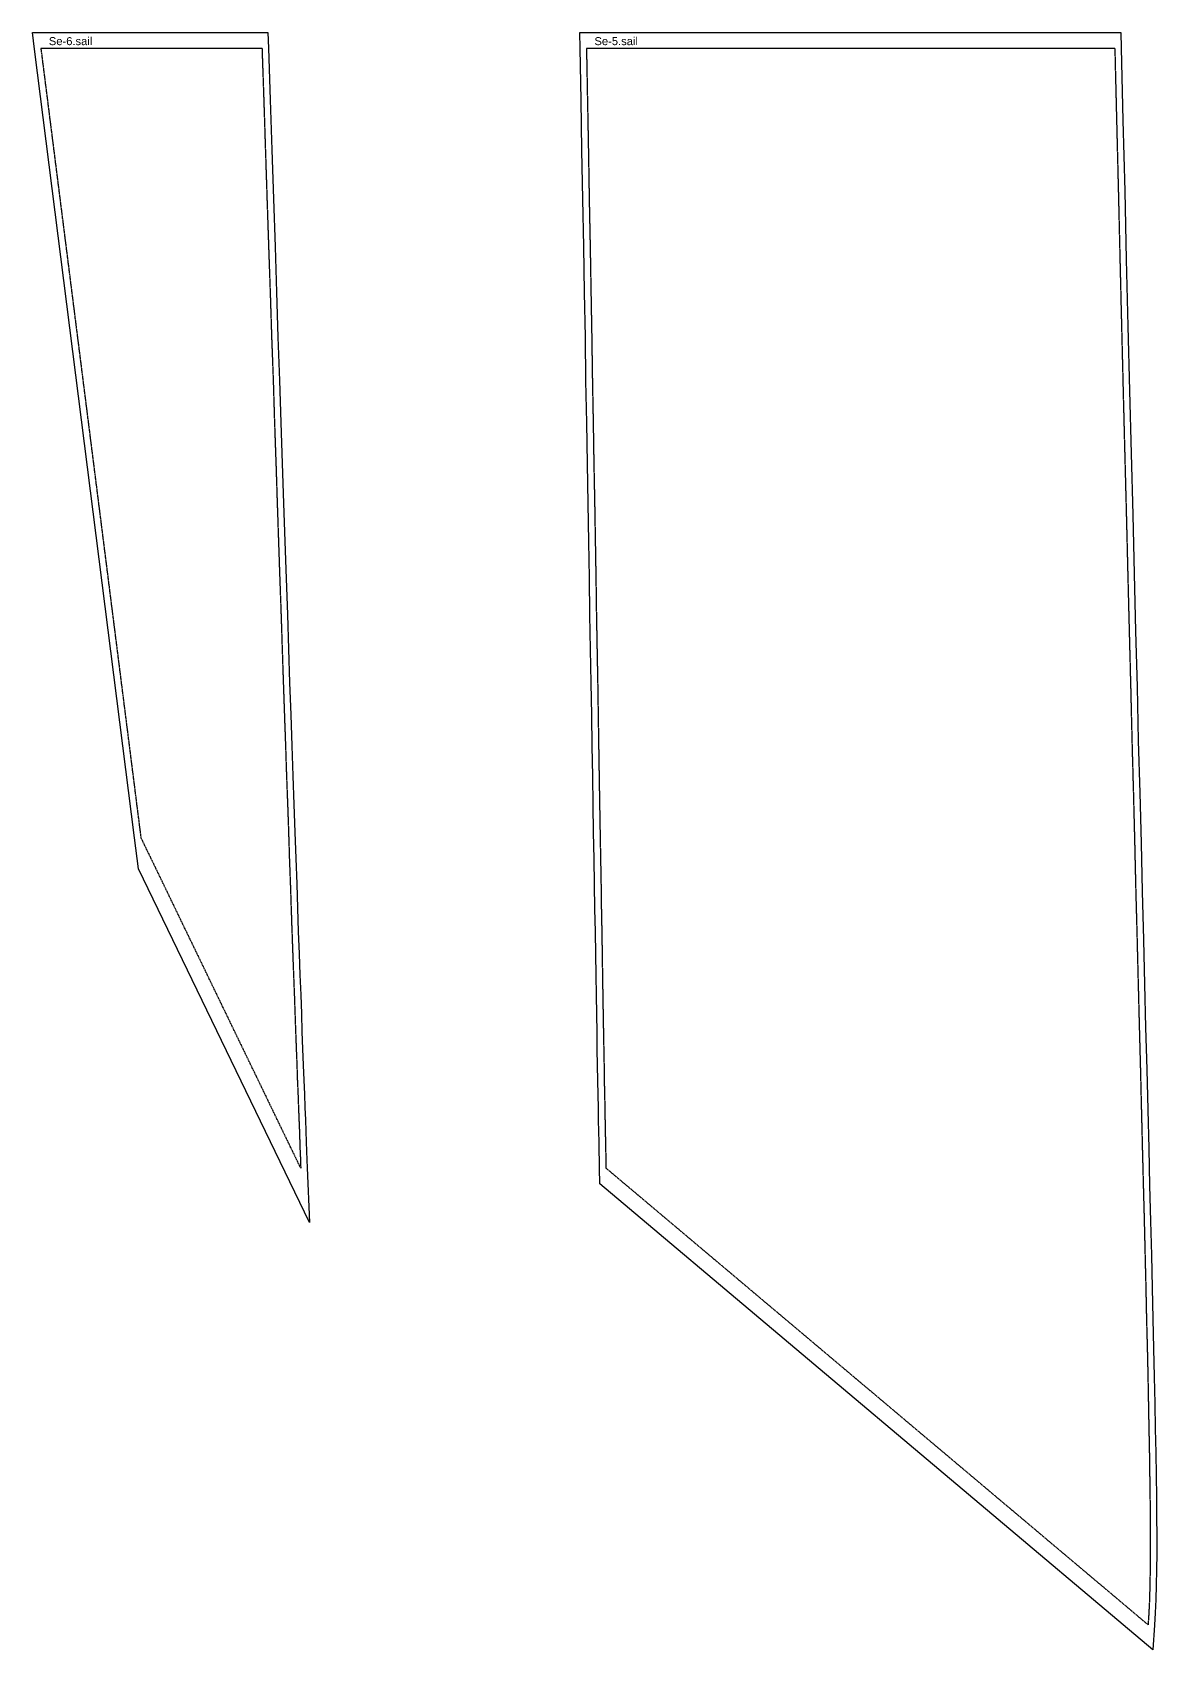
# Model space of a CAD drawing. Extents: x -5584 to 13075, y -2136 to 1760.
# Drawn here: x -4544 to -3841, y 749 to 1760 of the extents above; entities that cross this region are included whole.
import ezdxf

# ---------------------------------------------------------------- set-up
doc = ezdxf.new("R2010")
doc.units = 0
doc.linetypes.add('DASHED', pattern=[0.6, 0.5, -0.1])
for name, color, linetype in [('cut', 7, 'CONTINUOUS'), ('seam', 1, 'DASHED'), ('text', 3, 'CONTINUOUS')]:
    doc.layers.add(name, color=color, linetype=linetype)
doc.styles.get("Standard").update_dxf_attribs({"font": 'arial.ttf'})

# ---------------------------------------------------------------- blocks, each defined once
blk = doc.blocks.new('Se-5.sail_(19)')
at = {"layer": 'cut'}
for points in [[(-322, -709.7, 0), (-322.2, -699.9, 0), (-322.3, -695, 0), (-322.4, -689.5, 0), (-322.5, -683.5, 0), (-322.7, -677, 0), (-322.8, -669.9, 0), (-322.9, -662.2, 0), (-323.1, -654, 0), (-323.3, -645, 0), (-323.4, -635.7, 0), (-323.6, -625.4, 0), (-323.8, -615, 0), (-324, -603.7, 0), (-324.2, -591.8, 0), (-324.4, -579.2, 0), (-324.6, -566, 0), (-324.8, -552.2, 0), (-325.1, -537.7, 0), (-325.3, -522.5, 0), (-325.6, -506.6, 0), (-325.9, -490.1, 0), (-326.2, -472.8, 0), (-326.5, -454.9, 0), (-326.8, -436.1, 0), (-327.1, -416.7, 0), (-327.4, -396.5, 0), (-327.8, -375.6, 0), (-328.2, -354, 0), (-328.5, -331, 0), (-328.9, -308.5, 0), (-329.3, -284.5, 0), (-329.8, -259.7, 0), (-330.2, -234, 0), (-330.7, -207.8, 0), (-331.1, -180.6, 0), (-331.6, -152.6, 0), (-332.1, -123.8, 0), (-332.7, -94.2, 0), (-333.2, -63.6, 0), (-333.8, -32.3, 0), (-334.4, -0.1, 0), (-334.6, 10, 0)], [(-334.6, 10, 0), (3.8, 10, 0)], [(3.8, 10, 0), (4, 0.1, 0), (5.1, -45.1, 0), (6.2, -89.2, 0), (7.2, -132, 0), (8.2, -173.6, 0), (9.2, -214.1, 0), (10.2, -253.3, 0), (11.2, -291.5, 0), (12.1, -328.5, 0), (13, -364.3, 0), (13.9, -399, 0), (14.7, -432.7, 0), (15.6, -465.2, 0), (16.4, -496.7, 0), (17.1, -527, 0), (17.9, -557.1, 0), (18.6, -584.8, 0), (19.3, -611.9, 0), (20, -638.1, 0), (20.6, -663.3, 0), (21.2, -687.5, 0), (21.8, -710.7, 0), (22.4, -733, 0), (22.9, -754.3, 0), (23.4, -774.7, 0), (23.8, -794.1, 0), (24.3, -812.6, 0), (24.7, -830.2, 0), (25, -846.9, 0), (25.3, -862.8, 0), (25.6, -877.8, 0), (25.8, -891.9, 0), (26, -905.3, 0), (26.1, -917.8, 0), (26.2, -929.6, 0), (26.2, -940.6, 0), (26.1, -950.9, 0), (25.9, -960.5, 0), (25.7, -969.4, 0), (25.3, -977.8, 0), (24.8, -985.5, 0), (23.7, -1000.8, 0)], [(23.7, -1000.8, 0), (-322, -709.7, 0)]]:
    blk.add_polyline3d(points, dxfattribs=at)
at = {"layer": 'seam'}
for points in [[(-330.4, 0, 0), (-329.8, -32.2, 0), (-329.2, -63.6, 0), (-328.7, -94.1, 0), (-328.1, -123.8, 0), (-327.6, -152.6, 0), (-327.1, -180.6, 0), (-326.7, -207.7, 0), (-326.2, -234.1, 0), (-325.8, -259.6, 0), (-325.3, -284.4, 0), (-324.9, -308.3, 0), (-324.5, -331.5, 0), (-324.2, -353.9, 0), (-323.8, -375.6, 0), (-323.4, -396.5, 0), (-323.1, -416.6, 0), (-322.8, -436, 0), (-322.5, -454.7, 0), (-322.2, -472.7, 0), (-321.9, -490, 0), (-321.6, -506.5, 0), (-321.3, -522.4, 0), (-321.1, -537.6, 0), (-320.8, -552.1, 0), (-320.6, -566, 0), (-320.4, -579.2, 0), (-320.2, -591.7, 0), (-320, -603.6, 0), (-319.8, -614.9, 0), (-319.6, -625.6, 0), (-319.4, -635.6, 0), (-319.3, -645, 0), (-319.1, -653.9, 0), (-318.9, -662.1, 0), (-318.8, -669.8, 0), (-318.7, -676.9, 0), (-318.5, -683.4, 0), (-318.4, -689.4, 0), (-318.3, -694.9, 0), (-318.2, -699.8, 0)], [(0, 0, 0), (-330.4, 0, 0)], [(0, 0, 0), (1.1, -45.2, 0), (2.2, -89.3, 0), (3.2, -132.1, 0), (4.2, -173.7, 0), (5.2, -214.2, 0), (6.2, -253.4, 0), (7.2, -291.6, 0), (8.1, -328.6, 0), (9, -364.4, 0), (9.9, -399.1, 0), (10.7, -432.8, 0), (11.6, -465.3, 0), (12.4, -496.8, 0), (13.1, -527.1, 0), (13.9, -556.5, 0), (14.6, -584.7, 0), (15.3, -612, 0), (16, -638.2, 0), (16.6, -663.4, 0), (17.2, -687.6, 0), (17.8, -710.8, 0), (18.4, -733.1, 0), (18.9, -754.4, 0), (19.4, -774.7, 0), (19.8, -794.2, 0), (20.3, -812.7, 0), (20.7, -830.3, 0), (21, -847, 0), (21.3, -862.8, 0), (21.6, -877.8, 0), (21.8, -892, 0), (22, -905.3, 0), (22.1, -917.8, 0), (22.2, -929.6, 0), (22.2, -940.6, 0), (22.1, -950.8, 0), (21.9, -960.4, 0), (21.7, -969.3, 0), (21.3, -977.5, 0), (20.8, -985.2, 0)], [(20.8, -985.2, 0), (-318.2, -699.8, 0)]]:
    blk.add_polyline3d(points, dxfattribs=at)
at = {"layer": 'text'}
blk.add_text('Se-5.sail', height=5, dxfattribs=at).set_placement((-325.4, 2))
blk = doc.blocks.new('Se-6.sail_(20)')
at = {"layer": 'cut'}
for points in [[(-77.3, -512.8, 0), (-79.8, -493.5, 0), (-142.3, -0.5, 0), (-143.6, 10, 0)], [(-143.6, 10, 0), (3.7, 10, 0)], [(3.7, 10, 0), (4, 0.1, 0), (5.1, -32.1, 0), (6.1, -63.5, 0), (7.1, -94, 0), (8.2, -124, 0), (9.1, -152.4, 0), (10, -180.4, 0), (11, -207.6, 0), (11.8, -233.9, 0), (12.7, -259.5, 0), (13.5, -284.2, 0), (14.3, -308.2, 0), (15.1, -331.4, 0), (15.9, -353.8, 0), (16.6, -375.4, 0), (17.3, -396.3, 0), (18, -416.5, 0), (18.7, -435.9, 0), (19.3, -454.6, 0), (20, -472.6, 0), (20.6, -489.8, 0), (21.1, -506.4, 0), (21.7, -522.2, 0), (22.2, -537.4, 0), (22.7, -551.9, 0), (23.2, -565.8, 0), (23.7, -579, 0), (24.2, -591.5, 0), (24.6, -603.4, 0), (25, -614.7, 0), (25.4, -625.3, 0), (25.8, -635.4, 0), (26.1, -644.8, 0), (26.5, -653.6, 0), (26.8, -661.9, 0), (27.1, -669.6, 0), (27.4, -676.7, 0), (27.6, -683.3, 0), (27.8, -689.3, 0), (28, -694.7, 0), (28.2, -699.7, 0), (29.6, -733.8, 0)], [(29.6, -733.8, 0), (-77.3, -512.8, 0)]]:
    blk.add_polyline3d(points, dxfattribs=at)
at = {"layer": 'seam'}
for points in [[(-138.3, 0, 0), (-75.8, -493, 0)], [(0, 0, 0), (-138.3, 0, 0)], [(0, 0, 0), (1.1, -32.2, 0), (2.1, -63.6, 0), (3.1, -94.1, 0), (4.1, -123.8, 0), (5.1, -152.6, 0), (6, -180.6, 0), (7, -207.7, 0), (7.8, -234.1, 0), (8.7, -259.6, 0), (9.5, -284.4, 0), (10.3, -308.3, 0), (11.1, -331.5, 0), (11.9, -353.9, 0), (12.6, -375.6, 0), (13.3, -396.5, 0), (14, -416.6, 0), (14.7, -436, 0), (15.3, -454.7, 0), (16, -472.7, 0), (16.6, -490, 0), (17.1, -506.5, 0), (17.7, -522.4, 0), (18.2, -537.6, 0), (18.7, -552.1, 0), (19.2, -565.9, 0), (19.7, -579.1, 0), (20.2, -591.7, 0), (20.6, -603.6, 0), (21, -614.8, 0), (21.4, -625.5, 0), (21.8, -635.5, 0), (22.1, -645, 0), (22.5, -653.8, 0), (22.8, -662.1, 0), (23.1, -669.7, 0), (23.4, -676.8, 0), (23.6, -683.4, 0), (23.8, -689.4, 0), (24.1, -694.9, 0), (24.2, -699.8, 0)], [(24.2, -699.8, 0), (-75.8, -493, 0)]]:
    blk.add_polyline3d(points, dxfattribs=at)
at = {"layer": 'text'}
blk.add_text('Se-6.sail', height=5, dxfattribs=at).set_placement((-133.3, 2))

msp = doc.modelspace()

# ---------------------------------------------------------------- block references
for name, p in [('Se-6.sail_(20)', (-4400, 1750)), ('Se-5.sail_(19)', (-3866.7, 1750))]:
    msp.add_blockref(name, p)

doc.saveas('drawing.dxf')
